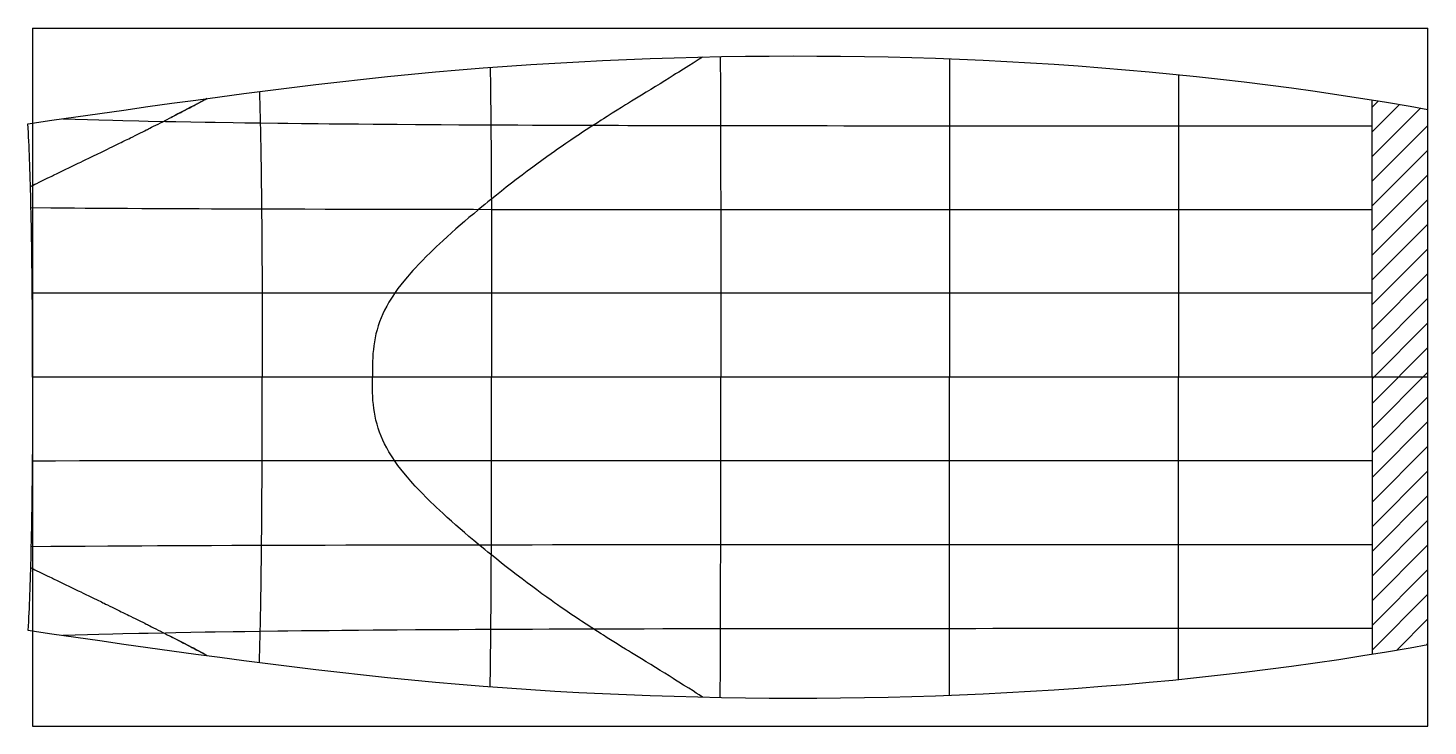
# Model space of a CAD drawing. Extents: x 0 to 10.8, y -3.3 to 3.4.
# Drawn here: x 5.712 to 8.22, y -0.943 to 0.307 of the extents above; entities that cross this region are included whole.
import ezdxf

# ---------------------------------------------------------------- set-up
doc = ezdxf.new("R2010")
doc.units = 0
doc.header["$MEASUREMENT"] = 0
for name, color, linetype in [('buttocks', 7, 'Continuous'), ('stations', 7, 'Continuous'), ('waterlines', 7, 'Continuous'), ('Днище', 7, 'Continuous')]:
    doc.layers.add(name, color=color, linetype=linetype)

msp = doc.modelspace()

# ---------------------------------------------------------------- hatches: boundary and pattern name
at = {"linetype": 'ByBlock'}
h = msp.add_hatch(dxfattribs=at)
h.set_pattern_fill('ANSI31', color=4, scale=0.25, style=0)
h.paths.add_polyline_path([(8.2203, -0.3178), (8.2203, 0.1614), (8.1883, 0.1671), (8.1458, 0.1743), (8.1203, 0.1785), (8.1203, -0.3178), (8.1458, -0.3178), (8.1883, -0.3178)])
h.paths.add_polyline_path([(8.2203, -0.7969), (8.2203, -0.3178), (8.1883, -0.3178), (8.1458, -0.3178), (8.1203, -0.3178), (8.1203, -0.814), (8.1458, -0.8099), (8.1883, -0.8027)])

# ---------------------------------------------------------------- linework, layer by layer
at = {"color": 2, "linetype": 'ByBlock'}
for p, q in [((5.7203, 0.3072), (8.2203, 0.3072)), ((5.7203, 0.3072), (5.7203, -0.9428)), ((8.2203, -0.9428), (8.2203, 0.3072)), ((5.7203, -0.9428), (8.2203, -0.9428))]:
    msp.add_line(p, q, dxfattribs=at)
at = {"color": 4, "linetype": 'ByBlock'}
for q in [(8.1203, 0.1785), (8.1203, -0.814)]:
    msp.add_line((8.1203, -0.3178), q, dxfattribs=at)
at = {"layer": 'buttocks', "color": 135}
for points in [[(5.7747, 0.1448), (5.7967, 0.1441), (5.8188, 0.1434), (5.8389, 0.1429), (5.864, 0.1422), (5.8819, 0.1418), (5.9108, 0.1411), (5.9277, 0.1407), (5.9587, 0.1401), (5.977, 0.1397), (6.0037, 0.1392), (6.0294, 0.1387), (6.0473, 0.1384), (6.0795, 0.1379), (6.1005, 0.1376), (6.128, 0.1373), (6.1596, 0.1368), (6.1776, 0.1366), (6.2023, 0.1364), (6.2322, 0.136), (6.2517, 0.1358), (6.2743, 0.1356), (6.3045, 0.1354), (6.3303, 0.1351), (6.3496, 0.135), (6.3733, 0.1348), (6.4066, 0.1346), (6.4388, 0.1344), (6.4523, 0.1343), (6.4839, 0.1341), (6.5139, 0.1339), (6.5449, 0.1338), (6.5726, 0.1337), (6.5896, 0.1336), (6.6161, 0.1335), (6.6456, 0.1334), (6.6759, 0.1333), (6.7047, 0.1332), (6.7336, 0.1331), (6.7699, 0.133), (6.7867, 0.1329), (6.8158, 0.1329), (6.8493, 0.1328), (6.8772, 0.1327), (6.907, 0.1327), (6.9368, 0.1326), (6.9663, 0.1326), (6.996, 0.1325), (7.0256, 0.1325), (7.0552, 0.1324), (7.0849, 0.1324), (7.1145, 0.1324), (7.1441, 0.1324), (7.1737, 0.1323), (7.2033, 0.1323), (7.2329, 0.1323), (7.2625, 0.1323), (7.2921, 0.1323), (7.3217, 0.1323), (7.3514, 0.1322), (7.381, 0.1322), (7.4102, 0.1322), (7.4408, 0.1322), (7.4611, 0.1322), (7.4819, 0.1322), (7.5152, 0.1322), (7.5445, 0.1322), (7.5731, 0.1322), (7.6042, 0.1322), (7.6336, 0.1322), (7.6529, 0.1322), (7.6752, 0.1322), (7.7036, 0.1322), (7.7349, 0.1322), (7.7636, 0.1322), (7.7844, 0.1322), (7.8053, 0.1322), (7.8333, 0.1322), (7.867, 0.1322), (7.8885, 0.1322), (7.9082, 0.1322), (7.9441, 0.1322), (7.9702, 0.1322), (7.9861, 0.1322), (8.019, 0.1322), (8.0413, 0.1322), (8.0607, 0.1322), (8.0947, 0.1322), (8.1097, 0.1322), (8.1203, 0.1322)], [(5.7175, -0.0143), (5.7533, -0.0146), (5.7952, -0.0149), (5.8143, -0.0151), (5.8551, -0.0153), (5.8903, -0.0156), (5.916, -0.0157), (5.9443, -0.0158), (5.9841, -0.016), (6.0185, -0.0162), (6.041, -0.0163), (6.0772, -0.0164), (6.1155, -0.0166), (6.1486, -0.0167), (6.1719, -0.0167), (6.2082, -0.0168), (6.2444, -0.0169), (6.2818, -0.017), (6.3114, -0.0171), (6.3376, -0.0171), (6.378, -0.0172), (6.4131, -0.0173), (6.4506, -0.0173), (6.4868, -0.0174), (6.5102, -0.0174), (6.5419, -0.0175), (6.5791, -0.0175), (6.6155, -0.0175), (6.652, -0.0176), (6.6886, -0.0176), (6.7251, -0.0176), (6.7616, -0.0177), (6.7979, -0.0177), (6.823, -0.0177), (6.8535, -0.0177), (6.8925, -0.0177), (6.9281, -0.0177), (6.9649, -0.0178), (7.0013, -0.0178), (7.0378, -0.0178), (7.0743, -0.0178), (7.1108, -0.0178), (7.1473, -0.0178), (7.1838, -0.0178), (7.2203, -0.0178), (7.2568, -0.0178), (7.2933, -0.0178), (7.3298, -0.0178), (7.3662, -0.0178), (7.4029, -0.0178), (7.4383, -0.0178), (7.4619, -0.0178), (7.4945, -0.0178), (7.5329, -0.0178), (7.5687, -0.0178), (7.6053, -0.0178), (7.6418, -0.0178), (7.6783, -0.0178), (7.7144, -0.0178), (7.7533, -0.0178), (7.7772, -0.0178), (7.8076, -0.0178), (7.844, -0.0178), (7.8806, -0.0178), (7.9171, -0.0178), (7.9535, -0.0178), (7.9901, -0.0178), (8.0263, -0.0178), (8.0632, -0.0178), (8.1006, -0.0178), (8.1203, -0.0178)], [(8.1203, -0.1678), (8.0947, -0.1678), (8.0508, -0.1678), (8.0159, -0.1678), (7.9805, -0.1678), (7.9379, -0.1678), (7.8964, -0.1678), (7.8545, -0.1678), (7.8127, -0.1678), (7.7709, -0.1678), (7.7291, -0.1678), (7.6871, -0.1678), (7.6461, -0.1678), (7.6015, -0.1678), (7.5754, -0.1678), (7.5362, -0.1678), (7.4943, -0.1678), (7.4525, -0.1678), (7.4107, -0.1678), (7.3689, -0.1678), (7.3271, -0.1678), (7.2853, -0.1678), (7.2434, -0.1678), (7.2016, -0.1678), (7.1598, -0.1678), (7.118, -0.1678), (7.0762, -0.1678), (7.0344, -0.1678), (6.9926, -0.1678), (6.9507, -0.1678), (6.9089, -0.1678), (6.8671, -0.1678), (6.8253, -0.1678), (6.7834, -0.1678), (6.7418, -0.1678), (6.7126, -0.1678), (6.6766, -0.1678), (6.6334, -0.1678), (6.592, -0.1678), (6.55, -0.1678), (6.5082, -0.1678), (6.4662, -0.1678), (6.425, -0.1678), (6.3812, -0.1678), (6.3561, -0.1678), (6.3114, -0.1678), (6.2702, -0.1678), (6.2284, -0.1678), (6.1858, -0.1677), (6.1459, -0.1677), (6.1143, -0.1677), (6.0702, -0.1677), (6.0297, -0.1677), (5.9846, -0.1677), (5.9589, -0.1676), (5.9188, -0.1676), (5.8777, -0.1676), (5.8331, -0.1675), (5.8045, -0.1675), (5.7615, -0.1675), (5.7197, -0.1674)], [(8.1203, -0.4678), (8.0947, -0.4678), (8.0508, -0.4678), (8.0159, -0.4678), (7.9805, -0.4678), (7.9379, -0.4678), (7.8964, -0.4678), (7.8545, -0.4678), (7.8127, -0.4678), (7.7709, -0.4678), (7.7291, -0.4678), (7.6871, -0.4678), (7.6461, -0.4678), (7.6015, -0.4678), (7.5754, -0.4678), (7.5362, -0.4678), (7.4943, -0.4678), (7.4525, -0.4678), (7.4107, -0.4678), (7.3689, -0.4678), (7.3271, -0.4678), (7.2853, -0.4678), (7.2434, -0.4678), (7.2016, -0.4678), (7.1598, -0.4678), (7.118, -0.4678), (7.0762, -0.4678), (7.0344, -0.4678), (6.9926, -0.4678), (6.9507, -0.4678), (6.9089, -0.4678), (6.8671, -0.4678), (6.8253, -0.4678), (6.7834, -0.4678), (6.7418, -0.4678), (6.7126, -0.4678), (6.6766, -0.4678), (6.6334, -0.4678), (6.592, -0.4678), (6.55, -0.4678), (6.5082, -0.4678), (6.4662, -0.4678), (6.425, -0.4678), (6.3812, -0.4678), (6.3561, -0.4678), (6.3114, -0.4678), (6.2702, -0.4679), (6.2284, -0.4679), (6.1858, -0.4679), (6.1459, -0.4679), (6.1143, -0.4679), (6.0702, -0.4679), (6.0297, -0.4679), (5.9846, -0.468), (5.9589, -0.468), (5.9188, -0.468), (5.8777, -0.468), (5.8331, -0.4681), (5.8045, -0.4681), (5.7615, -0.4682), (5.7197, -0.4682)], [(5.7175, -0.6213), (5.7533, -0.621), (5.7952, -0.6207), (5.8143, -0.6205), (5.8551, -0.6203), (5.8903, -0.6201), (5.916, -0.6199), (5.9443, -0.6198), (5.9841, -0.6196), (6.0185, -0.6194), (6.041, -0.6193), (6.0772, -0.6192), (6.1155, -0.6191), (6.1486, -0.619), (6.1719, -0.6189), (6.2082, -0.6188), (6.2444, -0.6187), (6.2818, -0.6186), (6.3114, -0.6185), (6.3376, -0.6185), (6.378, -0.6184), (6.4131, -0.6183), (6.4506, -0.6183), (6.4868, -0.6182), (6.5102, -0.6182), (6.5419, -0.6182), (6.5791, -0.6181), (6.6155, -0.6181), (6.652, -0.618), (6.6886, -0.618), (6.7251, -0.618), (6.7616, -0.618), (6.7979, -0.6179), (6.823, -0.6179), (6.8535, -0.6179), (6.8925, -0.6179), (6.9281, -0.6179), (6.9649, -0.6179), (7.0013, -0.6179), (7.0378, -0.6178), (7.0743, -0.6178), (7.1108, -0.6178), (7.1473, -0.6178), (7.1838, -0.6178), (7.2203, -0.6178), (7.2568, -0.6178), (7.2933, -0.6178), (7.3298, -0.6178), (7.3662, -0.6178), (7.4029, -0.6178), (7.4383, -0.6178), (7.4619, -0.6178), (7.4945, -0.6178), (7.5329, -0.6178), (7.5687, -0.6178), (7.6053, -0.6178), (7.6418, -0.6178), (7.6783, -0.6178), (7.7144, -0.6178), (7.7533, -0.6178), (7.7772, -0.6178), (7.8076, -0.6178), (7.844, -0.6178), (7.8806, -0.6178), (7.9171, -0.6178), (7.9535, -0.6178), (7.9901, -0.6178), (8.0263, -0.6178), (8.0632, -0.6178), (8.1006, -0.6178), (8.1203, -0.6178)], [(5.7747, -0.7804), (5.7967, -0.7797), (5.8188, -0.7791), (5.8389, -0.7785), (5.864, -0.7779), (5.8819, -0.7774), (5.9108, -0.7767), (5.9277, -0.7763), (5.9587, -0.7757), (5.977, -0.7753), (6.0037, -0.7748), (6.0294, -0.7744), (6.0473, -0.7741), (6.0795, -0.7736), (6.1005, -0.7733), (6.128, -0.7729), (6.1596, -0.7725), (6.1776, -0.7723), (6.2023, -0.772), (6.2322, -0.7717), (6.2517, -0.7715), (6.2743, -0.7712), (6.3045, -0.771), (6.3303, -0.7708), (6.3496, -0.7706), (6.3733, -0.7704), (6.4066, -0.7702), (6.4388, -0.77), (6.4523, -0.7699), (6.4839, -0.7697), (6.5139, -0.7696), (6.5449, -0.7694), (6.5726, -0.7693), (6.5896, -0.7692), (6.6161, -0.7691), (6.6456, -0.769), (6.6759, -0.7689), (6.7047, -0.7688), (6.7336, -0.7687), (6.7699, -0.7686), (6.7867, -0.7685), (6.8158, -0.7685), (6.8493, -0.7684), (6.8772, -0.7683), (6.907, -0.7683), (6.9368, -0.7682), (6.9663, -0.7682), (6.996, -0.7681), (7.0256, -0.7681), (7.0552, -0.7681), (7.0849, -0.768), (7.1145, -0.768), (7.1441, -0.768), (7.1737, -0.768), (7.2033, -0.7679), (7.2329, -0.7679), (7.2625, -0.7679), (7.2921, -0.7679), (7.3217, -0.7679), (7.3514, -0.7679), (7.381, -0.7679), (7.4102, -0.7679), (7.4408, -0.7678), (7.4611, -0.7678), (7.4819, -0.7678), (7.5152, -0.7678), (7.5445, -0.7678), (7.5731, -0.7678), (7.6042, -0.7678), (7.6336, -0.7678), (7.6529, -0.7678), (7.6752, -0.7678), (7.7036, -0.7678), (7.7349, -0.7678), (7.7636, -0.7678), (7.7844, -0.7678), (7.8053, -0.7678), (7.8333, -0.7678), (7.867, -0.7678), (7.8885, -0.7678), (7.9082, -0.7678), (7.9441, -0.7678), (7.9702, -0.7678), (7.9861, -0.7678), (8.019, -0.7678), (8.0413, -0.7678), (8.0607, -0.7678), (8.0947, -0.7678), (8.1097, -0.7678), (8.1203, -0.7678)]]:
    msp.add_lwpolyline(points, dxfattribs=at)
at = {"layer": 'stations', "color": 135}
for points in [[(6.9523, 0.2559), (6.9523, 0.2509), (6.9524, 0.2458), (6.9524, 0.2408), (6.9524, 0.2357), (6.9524, 0.2306), (6.9525, 0.2255), (6.9525, 0.2205), (6.9525, 0.2153), (6.9525, 0.2102), (6.9526, 0.2051), (6.9526, 0.1999), (6.9526, 0.1948), (6.9526, 0.1896), (6.9527, 0.1844), (6.9527, 0.1791), (6.9527, 0.1739), (6.9527, 0.1686), (6.9527, 0.1633), (6.9528, 0.1579), (6.9528, 0.1525), (6.9528, 0.1471), (6.9528, 0.1417), (6.9528, 0.1362), (6.9528, 0.1307), (6.9528, 0.1252), (6.9529, 0.1196), (6.9529, 0.114), (6.9529, 0.1084), (6.9529, 0.1027), (6.9529, 0.0969), (6.9529, 0.0912), (6.9529, 0.0854), (6.953, 0.0795), (6.953, 0.0736), (6.953, 0.0677), (6.953, 0.0618), (6.953, 0.0558), (6.953, 0.0498), (6.953, 0.0438), (6.953, 0.0377), (6.953, 0.0316), (6.953, 0.0255), (6.953, 0.0194), (6.9531, 0.0133), (6.9531, 0.0072), (6.9531, 0.001), (6.9531, -0.0052), (6.9531, -0.0113), (6.9531, -0.0175), (6.9531, -0.0237), (6.9531, -0.0299), (6.9531, -0.0361), (6.9531, -0.0423), (6.9531, -0.0485), (6.9531, -0.0547), (6.9531, -0.0609), (6.9531, -0.067), (6.9531, -0.0732), (6.9531, -0.0794), (6.9531, -0.0855), (6.9531, -0.0917), (6.9531, -0.0978), (6.9532, -0.1039), (6.9532, -0.11), (6.9532, -0.1161), (6.9532, -0.1222), (6.9532, -0.1282), (6.9532, -0.1342), (6.9532, -0.1402), (6.9532, -0.1462), (6.9532, -0.1521), (6.9532, -0.158), (6.9532, -0.1639), (6.9532, -0.1698), (6.9532, -0.1757), (6.9532, -0.1815), (6.9532, -0.1873), (6.9532, -0.1931), (6.9532, -0.1989), (6.9532, -0.2047), (6.9532, -0.2104), (6.9532, -0.2162), (6.9532, -0.2219), (6.9532, -0.2276), (6.9532, -0.2333), (6.9532, -0.239), (6.9532, -0.2447), (6.9532, -0.2504), (6.9532, -0.256), (6.9532, -0.2617), (6.9532, -0.2673), (6.9532, -0.2729), (6.9532, -0.2786), (6.9532, -0.2842), (6.9532, -0.2898), (6.9532, -0.2954), (6.9532, -0.301), (6.9532, -0.3066), (6.9532, -0.3122), (6.9532, -0.3178)], [(7.3631, 0.252), (7.3631, 0.247), (7.3632, 0.242), (7.3632, 0.237), (7.3632, 0.232), (7.3632, 0.227), (7.3632, 0.222), (7.3632, 0.2169), (7.3632, 0.2119), (7.3632, 0.2068), (7.3632, 0.2018), (7.3632, 0.1967), (7.3632, 0.1916), (7.3632, 0.1864), (7.3632, 0.1813), (7.3632, 0.1761), (7.3632, 0.1709), (7.3632, 0.1656), (7.3632, 0.1604), (7.3632, 0.1551), (7.3632, 0.1498), (7.3632, 0.1444), (7.3632, 0.139), (7.3632, 0.1336), (7.3633, 0.1282), (7.3633, 0.1227), (7.3633, 0.1171), (7.3633, 0.1116), (7.3633, 0.106), (7.3633, 0.1003), (7.3633, 0.0946), (7.3633, 0.0889), (7.3633, 0.0831), (7.3633, 0.0773), (7.3633, 0.0715), (7.3633, 0.0656), (7.3633, 0.0597), (7.3633, 0.0538), (7.3633, 0.0478), (7.3633, 0.0418), (7.3633, 0.0358), (7.3633, 0.0297), (7.3633, 0.0237), (7.3633, 0.0176), (7.3633, 0.0115), (7.3633, 0.0054), (7.3633, -0.0007), (7.3633, -0.0068), (7.3633, -0.013), (7.3633, -0.0191), (7.3633, -0.0253), (7.3633, -0.0314), (7.3633, -0.0376), (7.3633, -0.0437), (7.3633, -0.0499), (7.3633, -0.0561), (7.3633, -0.0622), (7.3633, -0.0684), (7.3633, -0.0745), (7.3633, -0.0806), (7.3633, -0.0868), (7.3633, -0.0929), (7.3633, -0.099), (7.3633, -0.105), (7.3633, -0.1111), (7.3633, -0.1172), (7.3633, -0.1232), (7.3633, -0.1292), (7.3633, -0.1352), (7.3633, -0.1411), (7.3633, -0.147), (7.3633, -0.153), (7.3633, -0.1588), (7.3633, -0.1647), (7.3633, -0.1706), (7.3633, -0.1764), (7.3633, -0.1822), (7.3633, -0.188), (7.3633, -0.1938), (7.3633, -0.1995), (7.3633, -0.2053), (7.3633, -0.211), (7.3633, -0.2167), (7.3633, -0.2224), (7.3633, -0.2281), (7.3633, -0.2338), (7.3633, -0.2394), (7.3633, -0.2451), (7.3633, -0.2507), (7.3633, -0.2563), (7.3633, -0.262), (7.3633, -0.2676), (7.3633, -0.2732), (7.3633, -0.2788), (7.3633, -0.2844), (7.3633, -0.2899), (7.3633, -0.2955), (7.3633, -0.3011), (7.3633, -0.3067), (7.3633, -0.3123), (7.3633, -0.3178)], [(6.5402, 0.2367), (6.5403, 0.2317), (6.5403, 0.2268), (6.5404, 0.2218), (6.5405, 0.2169), (6.5405, 0.2119), (6.5406, 0.207), (6.5407, 0.202), (6.5407, 0.197), (6.5408, 0.192), (6.5409, 0.187), (6.5409, 0.182), (6.541, 0.177), (6.541, 0.1719), (6.5411, 0.1668), (6.5411, 0.1617), (6.5412, 0.1566), (6.5412, 0.1514), (6.5413, 0.1463), (6.5413, 0.1411), (6.5414, 0.1358), (6.5414, 0.1306), (6.5415, 0.1253), (6.5415, 0.12), (6.5416, 0.1146), (6.5416, 0.1092), (6.5417, 0.1038), (6.5417, 0.0983), (6.5417, 0.0929), (6.5418, 0.0873), (6.5418, 0.0818), (6.5419, 0.0762), (6.5419, 0.0705), (6.5419, 0.0648), (6.542, 0.0591), (6.542, 0.0534), (6.542, 0.0476), (6.5421, 0.0418), (6.5421, 0.0359), (6.5421, 0.0301), (6.5421, 0.0242), (6.5422, 0.0183), (6.5422, 0.0124), (6.5422, 0.0065), (6.5423, 0.0005), (6.5423, -0.0055), (6.5423, -0.0114), (6.5423, -0.0174), (6.5424, -0.0234), (6.5424, -0.0294), (6.5424, -0.0354), (6.5424, -0.0414), (6.5424, -0.0474), (6.5425, -0.0534), (6.5425, -0.0594), (6.5425, -0.0654), (6.5425, -0.0714), (6.5425, -0.0774), (6.5425, -0.0834), (6.5426, -0.0893), (6.5426, -0.0953), (6.5426, -0.1012), (6.5426, -0.1072), (6.5426, -0.1131), (6.5426, -0.119), (6.5426, -0.1248), (6.5426, -0.1307), (6.5427, -0.1365), (6.5427, -0.1423), (6.5427, -0.1481), (6.5427, -0.1538), (6.5427, -0.1595), (6.5427, -0.1652), (6.5427, -0.1709), (6.5427, -0.1765), (6.5427, -0.1822), (6.5427, -0.1878), (6.5427, -0.1934), (6.5427, -0.1989), (6.5427, -0.2045), (6.5427, -0.21), (6.5427, -0.2155), (6.5428, -0.221), (6.5428, -0.2265), (6.5428, -0.2319), (6.5428, -0.2374), (6.5428, -0.2428), (6.5428, -0.2482), (6.5428, -0.2536), (6.5428, -0.259), (6.5428, -0.2644), (6.5428, -0.2697), (6.5428, -0.2751), (6.5428, -0.2805), (6.5428, -0.2858), (6.5428, -0.2912), (6.5428, -0.2965), (6.5428, -0.3018), (6.5428, -0.3072), (6.5428, -0.3125), (6.5428, -0.3178)], [(7.7733, 0.2237), (7.7733, 0.219), (7.7733, 0.2142), (7.7733, 0.2095), (7.7733, 0.2047), (7.7733, 0.2), (7.7733, 0.1952), (7.7733, 0.1904), (7.7733, 0.1856), (7.7733, 0.1808), (7.7733, 0.176), (7.7733, 0.1712), (7.7733, 0.1663), (7.7733, 0.1614), (7.7733, 0.1565), (7.7733, 0.1516), (7.7733, 0.1466), (7.7733, 0.1417), (7.7733, 0.1367), (7.7733, 0.1316), (7.7733, 0.1266), (7.7733, 0.1215), (7.7733, 0.1164), (7.7733, 0.1112), (7.7733, 0.106), (7.7733, 0.1008), (7.7733, 0.0956), (7.7733, 0.0903), (7.7733, 0.0849), (7.7733, 0.0796), (7.7733, 0.0742), (7.7733, 0.0687), (7.7733, 0.0632), (7.7733, 0.0577), (7.7733, 0.0521), (7.7733, 0.0466), (7.7733, 0.0409), (7.7733, 0.0353), (7.7733, 0.0296), (7.7733, 0.0239), (7.7733, 0.0182), (7.7733, 0.0125), (7.7733, 0.0067), (7.7733, 0.0009), (7.7733, -0.0049), (7.7733, -0.0107), (7.7733, -0.0165), (7.7733, -0.0223), (7.7733, -0.0282), (7.7733, -0.034), (7.7733, -0.0399), (7.7733, -0.0457), (7.7733, -0.0516), (7.7733, -0.0574), (7.7733, -0.0633), (7.7733, -0.0691), (7.7733, -0.075), (7.7733, -0.0808), (7.7733, -0.0867), (7.7733, -0.0925), (7.7733, -0.0983), (7.7733, -0.1042), (7.7733, -0.1099), (7.7733, -0.1157), (7.7733, -0.1215), (7.7733, -0.1272), (7.7733, -0.133), (7.7733, -0.1387), (7.7733, -0.1444), (7.7733, -0.15), (7.7733, -0.1557), (7.7733, -0.1613), (7.7733, -0.1669), (7.7733, -0.1724), (7.7733, -0.178), (7.7733, -0.1835), (7.7733, -0.1891), (7.7733, -0.1946), (7.7733, -0.2), (7.7733, -0.2055), (7.7733, -0.211), (7.7733, -0.2164), (7.7733, -0.2218), (7.7733, -0.2272), (7.7733, -0.2326), (7.7733, -0.238), (7.7733, -0.2434), (7.7733, -0.2488), (7.7733, -0.2541), (7.7733, -0.2595), (7.7733, -0.2648), (7.7733, -0.2701), (7.7733, -0.2754), (7.7733, -0.2807), (7.7733, -0.2861), (7.7733, -0.2914), (7.7733, -0.2967), (7.7733, -0.302), (7.7733, -0.3072), (7.7733, -0.3125), (7.7733, -0.3178)], [(6.1267, 0.1934), (6.1268, 0.1888), (6.1269, 0.1842), (6.1271, 0.1796), (6.1272, 0.175), (6.1273, 0.1704), (6.1274, 0.1658), (6.1276, 0.1612), (6.1277, 0.1566), (6.1278, 0.1519), (6.1279, 0.1473), (6.128, 0.1426), (6.1281, 0.1379), (6.1282, 0.1332), (6.1284, 0.1285), (6.1285, 0.1237), (6.1286, 0.119), (6.1287, 0.1142), (6.1288, 0.1094), (6.1289, 0.1045), (6.129, 0.0996), (6.129, 0.0947), (6.1291, 0.0898), (6.1292, 0.0849), (6.1293, 0.0799), (6.1294, 0.0749), (6.1295, 0.0698), (6.1296, 0.0647), (6.1296, 0.0596), (6.1297, 0.0545), (6.1298, 0.0493), (6.1299, 0.0441), (6.1299, 0.0388), (6.13, 0.0335), (6.1301, 0.0282), (6.1301, 0.0228), (6.1302, 0.0174), (6.1303, 0.012), (6.1303, 0.0065), (6.1304, 0.0011), (6.1304, -0.0044), (6.1305, -0.0099), (6.1306, -0.0154), (6.1306, -0.021), (6.1307, -0.0265), (6.1307, -0.0321), (6.1308, -0.0377), (6.1308, -0.0433), (6.1309, -0.0488), (6.1309, -0.0544), (6.131, -0.06), (6.131, -0.0656), (6.131, -0.0712), (6.1311, -0.0768), (6.1311, -0.0824), (6.1312, -0.088), (6.1312, -0.0936), (6.1312, -0.0991), (6.1313, -0.1047), (6.1313, -0.1102), (6.1313, -0.1158), (6.1314, -0.1213), (6.1314, -0.1268), (6.1314, -0.1323), (6.1314, -0.1377), (6.1315, -0.1431), (6.1315, -0.1485), (6.1315, -0.1539), (6.1315, -0.1593), (6.1316, -0.1646), (6.1316, -0.1698), (6.1316, -0.1751), (6.1316, -0.1803), (6.1316, -0.1855), (6.1316, -0.1907), (6.1317, -0.1958), (6.1317, -0.2009), (6.1317, -0.206), (6.1317, -0.211), (6.1317, -0.2161), (6.1317, -0.2211), (6.1317, -0.2261), (6.1317, -0.231), (6.1317, -0.236), (6.1317, -0.2409), (6.1317, -0.2458), (6.1317, -0.2507), (6.1317, -0.2555), (6.1318, -0.2604), (6.1318, -0.2652), (6.1318, -0.2701), (6.1318, -0.2749), (6.1318, -0.2797), (6.1318, -0.2845), (6.1318, -0.2892), (6.1318, -0.294), (6.1318, -0.2988), (6.1318, -0.3036), (6.1318, -0.3083), (6.1318, -0.3131), (6.1318, -0.3178)], [(6.1267, -0.829), (6.1268, -0.8244), (6.1269, -0.8198), (6.1271, -0.8152), (6.1272, -0.8106), (6.1273, -0.806), (6.1274, -0.8014), (6.1276, -0.7968), (6.1277, -0.7922), (6.1278, -0.7875), (6.1279, -0.7829), (6.128, -0.7782), (6.1281, -0.7735), (6.1282, -0.7688), (6.1284, -0.7641), (6.1285, -0.7593), (6.1286, -0.7546), (6.1287, -0.7498), (6.1288, -0.745), (6.1289, -0.7401), (6.129, -0.7353), (6.129, -0.7304), (6.1291, -0.7254), (6.1292, -0.7205), (6.1293, -0.7155), (6.1294, -0.7105), (6.1295, -0.7054), (6.1296, -0.7004), (6.1296, -0.6952), (6.1297, -0.6901), (6.1298, -0.6849), (6.1299, -0.6797), (6.1299, -0.6744), (6.13, -0.6691), (6.1301, -0.6638), (6.1301, -0.6584), (6.1302, -0.653), (6.1303, -0.6476), (6.1303, -0.6422), (6.1304, -0.6367), (6.1304, -0.6312), (6.1305, -0.6257), (6.1306, -0.6202), (6.1306, -0.6146), (6.1307, -0.6091), (6.1307, -0.6035), (6.1308, -0.598), (6.1308, -0.5924), (6.1309, -0.5868), (6.1309, -0.5812), (6.131, -0.5756), (6.131, -0.57), (6.131, -0.5644), (6.1311, -0.5588), (6.1311, -0.5532), (6.1312, -0.5476), (6.1312, -0.5421), (6.1312, -0.5365), (6.1313, -0.5309), (6.1313, -0.5254), (6.1313, -0.5198), (6.1314, -0.5143), (6.1314, -0.5088), (6.1314, -0.5034), (6.1314, -0.4979), (6.1315, -0.4925), (6.1315, -0.4871), (6.1315, -0.4817), (6.1315, -0.4764), (6.1316, -0.4711), (6.1316, -0.4658), (6.1316, -0.4605), (6.1316, -0.4553), (6.1316, -0.4501), (6.1316, -0.445), (6.1317, -0.4398), (6.1317, -0.4347), (6.1317, -0.4296), (6.1317, -0.4246), (6.1317, -0.4196), (6.1317, -0.4145), (6.1317, -0.4096), (6.1317, -0.4046), (6.1317, -0.3997), (6.1317, -0.3947), (6.1317, -0.3898), (6.1317, -0.3849), (6.1317, -0.3801), (6.1318, -0.3752), (6.1318, -0.3704), (6.1318, -0.3656), (6.1318, -0.3608), (6.1318, -0.356), (6.1318, -0.3512), (6.1318, -0.3464), (6.1318, -0.3416), (6.1318, -0.3368), (6.1318, -0.3321), (6.1318, -0.3273), (6.1318, -0.3226), (6.1318, -0.3178)], [(6.5402, -0.8723), (6.5403, -0.8673), (6.5403, -0.8624), (6.5404, -0.8575), (6.5405, -0.8525), (6.5405, -0.8476), (6.5406, -0.8426), (6.5407, -0.8376), (6.5407, -0.8327), (6.5408, -0.8277), (6.5409, -0.8227), (6.5409, -0.8176), (6.541, -0.8126), (6.541, -0.8075), (6.5411, -0.8024), (6.5411, -0.7973), (6.5412, -0.7922), (6.5412, -0.7871), (6.5413, -0.7819), (6.5413, -0.7767), (6.5414, -0.7715), (6.5414, -0.7662), (6.5415, -0.7609), (6.5415, -0.7556), (6.5416, -0.7502), (6.5416, -0.7448), (6.5417, -0.7394), (6.5417, -0.734), (6.5417, -0.7285), (6.5418, -0.7229), (6.5418, -0.7174), (6.5419, -0.7118), (6.5419, -0.7061), (6.5419, -0.7004), (6.542, -0.6947), (6.542, -0.689), (6.542, -0.6832), (6.5421, -0.6774), (6.5421, -0.6716), (6.5421, -0.6657), (6.5421, -0.6598), (6.5422, -0.6539), (6.5422, -0.648), (6.5422, -0.6421), (6.5423, -0.6361), (6.5423, -0.6302), (6.5423, -0.6242), (6.5423, -0.6182), (6.5424, -0.6122), (6.5424, -0.6062), (6.5424, -0.6002), (6.5424, -0.5942), (6.5424, -0.5882), (6.5425, -0.5822), (6.5425, -0.5762), (6.5425, -0.5702), (6.5425, -0.5642), (6.5425, -0.5582), (6.5425, -0.5522), (6.5426, -0.5463), (6.5426, -0.5403), (6.5426, -0.5344), (6.5426, -0.5285), (6.5426, -0.5225), (6.5426, -0.5167), (6.5426, -0.5108), (6.5426, -0.5049), (6.5427, -0.4991), (6.5427, -0.4933), (6.5427, -0.4876), (6.5427, -0.4818), (6.5427, -0.4761), (6.5427, -0.4704), (6.5427, -0.4647), (6.5427, -0.4591), (6.5427, -0.4535), (6.5427, -0.4478), (6.5427, -0.4423), (6.5427, -0.4367), (6.5427, -0.4312), (6.5427, -0.4256), (6.5427, -0.4201), (6.5428, -0.4146), (6.5428, -0.4092), (6.5428, -0.4037), (6.5428, -0.3983), (6.5428, -0.3928), (6.5428, -0.3874), (6.5428, -0.382), (6.5428, -0.3766), (6.5428, -0.3712), (6.5428, -0.3659), (6.5428, -0.3605), (6.5428, -0.3552), (6.5428, -0.3498), (6.5428, -0.3445), (6.5428, -0.3391), (6.5428, -0.3338), (6.5428, -0.3285), (6.5428, -0.3231), (6.5428, -0.3178)], [(6.9523, -0.8916), (6.9523, -0.8865), (6.9524, -0.8815), (6.9524, -0.8764), (6.9524, -0.8713), (6.9524, -0.8663), (6.9525, -0.8612), (6.9525, -0.8561), (6.9525, -0.851), (6.9525, -0.8458), (6.9526, -0.8407), (6.9526, -0.8356), (6.9526, -0.8304), (6.9526, -0.8252), (6.9527, -0.82), (6.9527, -0.8147), (6.9527, -0.8095), (6.9527, -0.8042), (6.9527, -0.7989), (6.9528, -0.7935), (6.9528, -0.7882), (6.9528, -0.7828), (6.9528, -0.7773), (6.9528, -0.7719), (6.9528, -0.7664), (6.9528, -0.7608), (6.9529, -0.7552), (6.9529, -0.7496), (6.9529, -0.744), (6.9529, -0.7383), (6.9529, -0.7326), (6.9529, -0.7268), (6.9529, -0.721), (6.953, -0.7151), (6.953, -0.7093), (6.953, -0.7033), (6.953, -0.6974), (6.953, -0.6914), (6.953, -0.6854), (6.953, -0.6794), (6.953, -0.6733), (6.953, -0.6673), (6.953, -0.6612), (6.953, -0.655), (6.9531, -0.6489), (6.9531, -0.6428), (6.9531, -0.6366), (6.9531, -0.6305), (6.9531, -0.6243), (6.9531, -0.6181), (6.9531, -0.6119), (6.9531, -0.6057), (6.9531, -0.5995), (6.9531, -0.5933), (6.9531, -0.5871), (6.9531, -0.581), (6.9531, -0.5748), (6.9531, -0.5686), (6.9531, -0.5624), (6.9531, -0.5562), (6.9531, -0.5501), (6.9531, -0.5439), (6.9531, -0.5378), (6.9532, -0.5317), (6.9532, -0.5256), (6.9532, -0.5195), (6.9532, -0.5135), (6.9532, -0.5074), (6.9532, -0.5014), (6.9532, -0.4954), (6.9532, -0.4895), (6.9532, -0.4835), (6.9532, -0.4776), (6.9532, -0.4717), (6.9532, -0.4658), (6.9532, -0.46), (6.9532, -0.4541), (6.9532, -0.4483), (6.9532, -0.4425), (6.9532, -0.4367), (6.9532, -0.4309), (6.9532, -0.4252), (6.9532, -0.4194), (6.9532, -0.4137), (6.9532, -0.408), (6.9532, -0.4023), (6.9532, -0.3966), (6.9532, -0.3909), (6.9532, -0.3853), (6.9532, -0.3796), (6.9532, -0.374), (6.9532, -0.3683), (6.9532, -0.3627), (6.9532, -0.3571), (6.9532, -0.3514), (6.9532, -0.3458), (6.9532, -0.3402), (6.9532, -0.3346), (6.9532, -0.329), (6.9532, -0.3234), (6.9532, -0.3178)], [(7.3631, -0.8876), (7.3631, -0.8826), (7.3632, -0.8776), (7.3632, -0.8726), (7.3632, -0.8676), (7.3632, -0.8626), (7.3632, -0.8576), (7.3632, -0.8526), (7.3632, -0.8475), (7.3632, -0.8425), (7.3632, -0.8374), (7.3632, -0.8323), (7.3632, -0.8272), (7.3632, -0.822), (7.3632, -0.8169), (7.3632, -0.8117), (7.3632, -0.8065), (7.3632, -0.8013), (7.3632, -0.796), (7.3632, -0.7907), (7.3632, -0.7854), (7.3632, -0.78), (7.3632, -0.7747), (7.3632, -0.7692), (7.3633, -0.7638), (7.3633, -0.7583), (7.3633, -0.7528), (7.3633, -0.7472), (7.3633, -0.7416), (7.3633, -0.7359), (7.3633, -0.7302), (7.3633, -0.7245), (7.3633, -0.7188), (7.3633, -0.7129), (7.3633, -0.7071), (7.3633, -0.7012), (7.3633, -0.6953), (7.3633, -0.6894), (7.3633, -0.6834), (7.3633, -0.6774), (7.3633, -0.6714), (7.3633, -0.6654), (7.3633, -0.6593), (7.3633, -0.6532), (7.3633, -0.6471), (7.3633, -0.641), (7.3633, -0.6349), (7.3633, -0.6288), (7.3633, -0.6227), (7.3633, -0.6165), (7.3633, -0.6104), (7.3633, -0.6042), (7.3633, -0.598), (7.3633, -0.5919), (7.3633, -0.5857), (7.3633, -0.5796), (7.3633, -0.5734), (7.3633, -0.5673), (7.3633, -0.5611), (7.3633, -0.555), (7.3633, -0.5489), (7.3633, -0.5428), (7.3633, -0.5367), (7.3633, -0.5306), (7.3633, -0.5245), (7.3633, -0.5185), (7.3633, -0.5124), (7.3633, -0.5064), (7.3633, -0.5005), (7.3633, -0.4945), (7.3633, -0.4886), (7.3633, -0.4827), (7.3633, -0.4768), (7.3633, -0.4709), (7.3633, -0.4651), (7.3633, -0.4592), (7.3633, -0.4534), (7.3633, -0.4476), (7.3633, -0.4419), (7.3633, -0.4361), (7.3633, -0.4304), (7.3633, -0.4246), (7.3633, -0.4189), (7.3633, -0.4132), (7.3633, -0.4075), (7.3633, -0.4019), (7.3633, -0.3962), (7.3633, -0.3906), (7.3633, -0.3849), (7.3633, -0.3793), (7.3633, -0.3737), (7.3633, -0.3681), (7.3633, -0.3625), (7.3633, -0.3569), (7.3633, -0.3513), (7.3633, -0.3457), (7.3633, -0.3401), (7.3633, -0.3345), (7.3633, -0.3289), (7.3633, -0.3234), (7.3633, -0.3178)], [(7.7733, -0.8593), (7.7733, -0.8546), (7.7733, -0.8498), (7.7733, -0.8451), (7.7733, -0.8403), (7.7733, -0.8356), (7.7733, -0.8308), (7.7733, -0.826), (7.7733, -0.8212), (7.7733, -0.8164), (7.7733, -0.8116), (7.7733, -0.8068), (7.7733, -0.8019), (7.7733, -0.797), (7.7733, -0.7921), (7.7733, -0.7872), (7.7733, -0.7823), (7.7733, -0.7773), (7.7733, -0.7723), (7.7733, -0.7673), (7.7733, -0.7622), (7.7733, -0.7571), (7.7733, -0.752), (7.7733, -0.7468), (7.7733, -0.7417), (7.7733, -0.7364), (7.7733, -0.7312), (7.7733, -0.7259), (7.7733, -0.7206), (7.7733, -0.7152), (7.7733, -0.7098), (7.7733, -0.7043), (7.7733, -0.6989), (7.7733, -0.6933), (7.7733, -0.6878), (7.7733, -0.6822), (7.7733, -0.6766), (7.7733, -0.6709), (7.7733, -0.6652), (7.7733, -0.6595), (7.7733, -0.6538), (7.7733, -0.6481), (7.7733, -0.6423), (7.7733, -0.6365), (7.7733, -0.6307), (7.7733, -0.6249), (7.7733, -0.6191), (7.7733, -0.6133), (7.7733, -0.6075), (7.7733, -0.6016), (7.7733, -0.5958), (7.7733, -0.5899), (7.7733, -0.584), (7.7733, -0.5782), (7.7733, -0.5723), (7.7733, -0.5665), (7.7733, -0.5606), (7.7733, -0.5548), (7.7733, -0.5489), (7.7733, -0.5431), (7.7733, -0.5373), (7.7733, -0.5315), (7.7733, -0.5257), (7.7733, -0.5199), (7.7733, -0.5141), (7.7733, -0.5084), (7.7733, -0.5027), (7.7733, -0.4969), (7.7733, -0.4913), (7.7733, -0.4856), (7.7733, -0.48), (7.7733, -0.4744), (7.7733, -0.4688), (7.7733, -0.4632), (7.7733, -0.4576), (7.7733, -0.4521), (7.7733, -0.4466), (7.7733, -0.4411), (7.7733, -0.4356), (7.7733, -0.4301), (7.7733, -0.4247), (7.7733, -0.4192), (7.7733, -0.4138), (7.7733, -0.4084), (7.7733, -0.403), (7.7733, -0.3976), (7.7733, -0.3922), (7.7733, -0.3869), (7.7733, -0.3815), (7.7733, -0.3762), (7.7733, -0.3708), (7.7733, -0.3655), (7.7733, -0.3602), (7.7733, -0.3549), (7.7733, -0.3496), (7.7733, -0.3443), (7.7733, -0.339), (7.7733, -0.3337), (7.7733, -0.3284), (7.7733, -0.3231), (7.7733, -0.3178)]]:
    msp.add_lwpolyline(points, dxfattribs=at)
at = {"layer": 'waterlines', "color": 135}
for points in [[(6.9206, 0.2553), (6.9145, 0.2515), (6.9093, 0.2481), (6.9036, 0.2444), (6.8959, 0.2394), (6.8868, 0.2338), (6.8782, 0.2284), (6.8724, 0.2249), (6.8678, 0.222), (6.8608, 0.2176), (6.8528, 0.2126), (6.8445, 0.2075), (6.8361, 0.2024), (6.8277, 0.1973), (6.8195, 0.1923), (6.8112, 0.1871), (6.8022, 0.1815), (6.7936, 0.1763), (6.7877, 0.1727), (6.7824, 0.1694), (6.7756, 0.1651), (6.7676, 0.1601), (6.7589, 0.1546), (6.75, 0.149), (6.7429, 0.1446), (6.7389, 0.142), (6.7322, 0.1377), (6.7225, 0.1314), (6.7121, 0.1246), (6.7039, 0.1193), (6.7001, 0.1168), (6.6941, 0.1127), (6.6849, 0.1066), (6.6756, 0.1002), (6.6674, 0.0947), (6.661, 0.0902), (6.6554, 0.0863), (6.6493, 0.082), (6.6417, 0.0765), (6.6329, 0.0702), (6.6238, 0.0636), (6.6163, 0.0581), (6.6122, 0.0551), (6.6065, 0.0508), (6.5974, 0.0438), (6.587, 0.0359), (6.5781, 0.0291), (6.5734, 0.0255), (6.5689, 0.022), (6.5606, 0.0153), (6.5514, 0.008), (6.543, 0.0014), (6.5361, -0.0042), (6.5304, -0.0088), (6.5251, -0.0132), (6.5187, -0.0186), (6.5106, -0.0253), (6.5022, -0.0324), (6.4941, -0.0392), (6.4864, -0.0459), (6.4787, -0.0526), (6.471, -0.0595), (6.4633, -0.0665), (6.4558, -0.0733), (6.4491, -0.0794), (6.444, -0.0842), (6.4398, -0.0882), (6.4333, -0.0945), (6.4257, -0.102), (6.4187, -0.1091), (6.4121, -0.1159), (6.4058, -0.1226), (6.4014, -0.1273), (6.3979, -0.1312), (6.3918, -0.1383), (6.3854, -0.146), (6.38, -0.1529), (6.375, -0.1595), (6.3699, -0.1666), (6.3645, -0.1746), (6.3609, -0.1802), (6.3587, -0.1839), (6.3548, -0.1908), (6.3511, -0.198), (6.3478, -0.2049), (6.3448, -0.212), (6.342, -0.2191), (6.3396, -0.2262), (6.3374, -0.2333), (6.3356, -0.2404), (6.334, -0.2475), (6.3327, -0.2546), (6.3317, -0.2617), (6.3309, -0.2687), (6.3302, -0.2758), (6.3298, -0.2828), (6.3295, -0.2898), (6.3293, -0.2968), (6.3292, -0.3038), (6.3292, -0.3108), (6.3292, -0.3178)], [(5.7166, 0.0236), (5.7188, 0.0247), (5.7212, 0.0258), (5.7241, 0.0273), (5.7277, 0.029), (5.7321, 0.0312), (5.7369, 0.0335), (5.7418, 0.0359), (5.7464, 0.0381), (5.7504, 0.04), (5.7535, 0.0415), (5.7558, 0.0426), (5.7578, 0.0435), (5.7602, 0.0447), (5.7631, 0.0461), (5.7666, 0.0478), (5.7706, 0.0497), (5.775, 0.0519), (5.78, 0.0543), (5.7852, 0.0568), (5.7903, 0.0593), (5.7949, 0.0615), (5.7987, 0.0633), (5.8011, 0.0645), (5.8022, 0.065), (5.8036, 0.0657), (5.8066, 0.0671), (5.8107, 0.0691), (5.8157, 0.0715), (5.8209, 0.074), (5.826, 0.0765), (5.8307, 0.0788), (5.8347, 0.0807), (5.8382, 0.0824), (5.8412, 0.0839), (5.8438, 0.0851), (5.8461, 0.0862), (5.8484, 0.0874), (5.8511, 0.0887), (5.8545, 0.0904), (5.8586, 0.0924), (5.8631, 0.0946), (5.8678, 0.0968), (5.8722, 0.099), (5.8761, 0.1009), (5.8793, 0.1025), (5.882, 0.1038), (5.8845, 0.105), (5.8869, 0.1062), (5.8896, 0.1076), (5.8926, 0.109), (5.896, 0.1107), (5.8999, 0.1126), (5.9043, 0.1148), (5.9089, 0.1171), (5.9135, 0.1194), (5.9178, 0.1215), (5.9214, 0.1233), (5.9241, 0.1247), (5.926, 0.1256), (5.9279, 0.1266), (5.9303, 0.1278), (5.9335, 0.1294), (5.9372, 0.1312), (5.9412, 0.1332), (5.9453, 0.1353), (5.9495, 0.1374), (5.9536, 0.1395), (5.9577, 0.1416), (5.9617, 0.1436), (5.9657, 0.1457), (5.9697, 0.1478), (5.9738, 0.1498), (5.9778, 0.1519), (5.9818, 0.154), (5.9858, 0.1561), (5.9898, 0.1581), (5.9938, 0.1602), (5.9978, 0.1623), (6.0018, 0.1644), (6.0058, 0.1665), (6.0097, 0.1686), (6.0137, 0.1707), (6.0176, 0.1728), (6.0215, 0.1749), (6.0254, 0.177), (6.0294, 0.1791), (6.0327, 0.1809), (6.0291, 0.1789), (6.0254, 0.1769), (6.0216, 0.1749), (6.0176, 0.1727), (6.0132, 0.1704), (6.0085, 0.168), (6.0034, 0.1653), (5.998, 0.1625), (5.9924, 0.1595), (5.9866, 0.1565), (5.9806, 0.1534), (5.9745, 0.1502), (5.9683, 0.147)], [(6.9206, -0.8909), (6.9145, -0.8871), (6.9093, -0.8837), (6.9036, -0.88), (6.8959, -0.875), (6.8868, -0.8694), (6.8782, -0.864), (6.8724, -0.8605), (6.8678, -0.8576), (6.8608, -0.8532), (6.8528, -0.8482), (6.8445, -0.8431), (6.8361, -0.838), (6.8277, -0.8329), (6.8195, -0.8279), (6.8112, -0.8227), (6.8022, -0.8171), (6.7936, -0.8119), (6.7877, -0.8083), (6.7824, -0.805), (6.7756, -0.8007), (6.7676, -0.7957), (6.7589, -0.7902), (6.75, -0.7847), (6.7429, -0.7802), (6.7389, -0.7776), (6.7322, -0.7733), (6.7225, -0.767), (6.7121, -0.7603), (6.7039, -0.755), (6.7001, -0.7525), (6.6941, -0.7484), (6.6849, -0.7422), (6.6756, -0.7359), (6.6674, -0.7303), (6.661, -0.7258), (6.6554, -0.7219), (6.6493, -0.7176), (6.6417, -0.7122), (6.6329, -0.7058), (6.6238, -0.6992), (6.6163, -0.6937), (6.6122, -0.6907), (6.6065, -0.6864), (6.5974, -0.6794), (6.587, -0.6715), (6.5781, -0.6647), (6.5734, -0.6612), (6.5689, -0.6576), (6.5606, -0.651), (6.5514, -0.6436), (6.543, -0.637), (6.5361, -0.6314), (6.5304, -0.6268), (6.5251, -0.6224), (6.5187, -0.617), (6.5106, -0.6103), (6.5022, -0.6032), (6.4941, -0.5964), (6.4864, -0.5898), (6.4787, -0.583), (6.471, -0.5761), (6.4633, -0.5691), (6.4558, -0.5624), (6.4491, -0.5562), (6.444, -0.5514), (6.4398, -0.5474), (6.4333, -0.5411), (6.4257, -0.5336), (6.4187, -0.5266), (6.4121, -0.5198), (6.4058, -0.513), (6.4014, -0.5083), (6.3979, -0.5044), (6.3918, -0.4973), (6.3854, -0.4896), (6.38, -0.4827), (6.375, -0.4761), (6.3699, -0.469), (6.3645, -0.461), (6.3609, -0.4554), (6.3587, -0.4517), (6.3548, -0.4448), (6.3511, -0.4377), (6.3478, -0.4307), (6.3448, -0.4236), (6.342, -0.4165), (6.3396, -0.4094), (6.3374, -0.4023), (6.3356, -0.3952), (6.334, -0.3881), (6.3327, -0.381), (6.3317, -0.374), (6.3309, -0.3669), (6.3302, -0.3599), (6.3298, -0.3528), (6.3295, -0.3458), (6.3293, -0.3388), (6.3292, -0.3318), (6.3292, -0.3248), (6.3292, -0.3178)], [(5.7166, -0.6592), (5.7188, -0.6603), (5.7212, -0.6615), (5.7241, -0.6629), (5.7277, -0.6647), (5.7321, -0.6668), (5.7369, -0.6691), (5.7418, -0.6715), (5.7464, -0.6737), (5.7504, -0.6756), (5.7535, -0.6771), (5.7558, -0.6782), (5.7578, -0.6792), (5.7602, -0.6803), (5.7631, -0.6817), (5.7666, -0.6834), (5.7706, -0.6853), (5.775, -0.6875), (5.78, -0.6899), (5.7852, -0.6924), (5.7903, -0.6949), (5.7949, -0.6971), (5.7987, -0.6989), (5.8011, -0.7001), (5.8022, -0.7006), (5.8036, -0.7013), (5.8066, -0.7027), (5.8107, -0.7048), (5.8157, -0.7071), (5.8209, -0.7097), (5.826, -0.7122), (5.8307, -0.7144), (5.8347, -0.7164), (5.8382, -0.718), (5.8412, -0.7195), (5.8438, -0.7207), (5.8461, -0.7219), (5.8484, -0.723), (5.8511, -0.7243), (5.8545, -0.726), (5.8586, -0.728), (5.8631, -0.7302), (5.8678, -0.7325), (5.8722, -0.7346), (5.8761, -0.7365), (5.8793, -0.7381), (5.882, -0.7394), (5.8845, -0.7406), (5.8869, -0.7418), (5.8896, -0.7432), (5.8926, -0.7447), (5.896, -0.7463), (5.8999, -0.7483), (5.9043, -0.7504), (5.9089, -0.7527), (5.9135, -0.755), (5.9178, -0.7571), (5.9214, -0.7589), (5.9241, -0.7603), (5.926, -0.7612), (5.9279, -0.7622), (5.9303, -0.7634), (5.9335, -0.765), (5.9372, -0.7668), (5.9412, -0.7689), (5.9453, -0.771), (5.9495, -0.7731), (5.9536, -0.7751), (5.9577, -0.7772), (5.9617, -0.7793), (5.9657, -0.7813), (5.9697, -0.7834), (5.9738, -0.7855), (5.9778, -0.7875), (5.9818, -0.7896), (5.9858, -0.7917), (5.9898, -0.7938), (5.9938, -0.7959), (5.9978, -0.7979), (6.0018, -0.8), (6.0058, -0.8021), (6.0097, -0.8042), (6.0137, -0.8063), (6.0176, -0.8084), (6.0215, -0.8105), (6.0254, -0.8126), (6.0294, -0.8147), (6.0327, -0.8165), (6.0291, -0.8145), (6.0254, -0.8126), (6.0216, -0.8105), (6.0176, -0.8084), (6.0132, -0.8061), (6.0085, -0.8036), (6.0034, -0.8009), (5.998, -0.7981), (5.9924, -0.7952), (5.9866, -0.7921), (5.9806, -0.789), (5.9745, -0.7858), (5.9683, -0.7827)]]:
    msp.add_lwpolyline(points, dxfattribs=at)
at = {"layer": 'Днище', "color": 134}
for points in [[(8.2203, -0.3178), (8.1883, -0.3178), (8.1458, -0.3178), (8.1033, -0.3178), (8.0608, -0.3178), (8.0183, -0.3178), (7.9758, -0.3178), (7.9333, -0.3178), (7.8908, -0.3178), (7.8483, -0.3178), (7.8058, -0.3178), (7.7633, -0.3178), (7.7208, -0.3178), (7.6783, -0.3178), (7.6358, -0.3178), (7.5933, -0.3178), (7.5508, -0.3178), (7.5083, -0.3178), (7.4658, -0.3178), (7.4233, -0.3178), (7.3808, -0.3178), (7.3383, -0.3178), (7.2958, -0.3178), (7.2533, -0.3178), (7.2108, -0.3178), (7.1683, -0.3178), (7.1258, -0.3178), (7.0832, -0.3178), (7.0407, -0.3178), (6.9982, -0.3178), (6.9557, -0.3178), (6.9132, -0.3178), (6.8706, -0.3178), (6.8281, -0.3178), (6.7856, -0.3178), (6.743, -0.3178), (6.7005, -0.3178), (6.6579, -0.3178), (6.6154, -0.3178), (6.5728, -0.3178), (6.5302, -0.3178), (6.4877, -0.3178), (6.4451, -0.3178), (6.4025, -0.3178), (6.3599, -0.3178), (6.3173, -0.3178), (6.2747, -0.3178), (6.2321, -0.3178), (6.1894, -0.3178), (6.1468, -0.3178), (6.1042, -0.3178), (6.0615, -0.3178), (6.0189, -0.3178), (5.9762, -0.3178), (5.9336, -0.3178), (5.8909, -0.3178), (5.8483, -0.3178), (5.8056, -0.3178), (5.7629, -0.3178), (5.7203, -0.3178), (5.7203, -0.3105), (5.7203, -0.3031), (5.7203, -0.2956), (5.7203, -0.2881), (5.7203, -0.2805), (5.7202, -0.2728), (5.7202, -0.265), (5.7202, -0.257), (5.7202, -0.2488), (5.7202, -0.2404), (5.7201, -0.2318), (5.7201, -0.2229), (5.7201, -0.2138), (5.72, -0.2043), (5.72, -0.1946), (5.7199, -0.1845), (5.7198, -0.174), (5.7197, -0.1632), (5.7196, -0.1521), (5.7195, -0.1408), (5.7194, -0.1292), (5.7192, -0.1176), (5.7191, -0.1058), (5.7189, -0.094), (5.7188, -0.0822), (5.7186, -0.0704), (5.7184, -0.0587), (5.7182, -0.0471), (5.718, -0.0356), (5.7178, -0.0244), (5.7175, -0.0135), (5.7173, -0.0028), (5.717, 0.0075), (5.7168, 0.0174), (5.7165, 0.0271), (5.7162, 0.0365), (5.7159, 0.0457), (5.7156, 0.0546), (5.7153, 0.0633), (5.715, 0.0718), (5.7147, 0.0802), (5.7143, 0.0884), (5.714, 0.0965), (5.7136, 0.1045), (5.7133, 0.1124), (5.7129, 0.1202), (5.7125, 0.128), (5.7121, 0.1358), (5.7551, 0.142), (5.7981, 0.1481), (5.8411, 0.1542), (5.8841, 0.1603), (5.9271, 0.1664), (5.9701, 0.1724), (6.013, 0.1783), (6.056, 0.1841), (6.0989, 0.1898), (6.1418, 0.1953), (6.1848, 0.2007), (6.2277, 0.2059), (6.2706, 0.2109), (6.3134, 0.2157), (6.3563, 0.2202), (6.3992, 0.2245), (6.442, 0.2285), (6.4848, 0.2323), (6.5276, 0.2357), (6.5704, 0.2389), (6.6132, 0.2418), (6.6559, 0.2445), (6.6987, 0.2469), (6.7414, 0.2491), (6.7841, 0.251), (6.8268, 0.2526), (6.8695, 0.254), (6.9122, 0.2551), (6.9548, 0.256), (6.9975, 0.2566), (7.0401, 0.257), (7.0827, 0.2572), (7.1253, 0.2571), (7.1679, 0.2568), (7.2105, 0.2562), (7.253, 0.2554), (7.2956, 0.2543), (7.3381, 0.253), (7.3807, 0.2514), (7.4232, 0.2495), (7.4657, 0.2474), (7.5082, 0.245), (7.5508, 0.2423), (7.5933, 0.2393), (7.6358, 0.2361), (7.6783, 0.2326), (7.7208, 0.2288), (7.7633, 0.2247), (7.8058, 0.2204), (7.8483, 0.2157), (7.8908, 0.2107), (7.9333, 0.2055), (7.9758, 0.1999), (8.0183, 0.194), (8.0608, 0.1877), (8.1033, 0.1812), (8.1458, 0.1743), (8.1883, 0.1671), (8.2203, 0.1614)], [(8.2203, -0.3178), (8.1883, -0.3178), (8.1458, -0.3178), (8.1033, -0.3178), (8.0608, -0.3178), (8.0183, -0.3178), (7.9758, -0.3178), (7.9333, -0.3178), (7.8908, -0.3178), (7.8483, -0.3178), (7.8058, -0.3178), (7.7633, -0.3178), (7.7208, -0.3178), (7.6783, -0.3178), (7.6358, -0.3178), (7.5933, -0.3178), (7.5508, -0.3178), (7.5083, -0.3178), (7.4658, -0.3178), (7.4233, -0.3178), (7.3808, -0.3178), (7.3383, -0.3178), (7.2958, -0.3178), (7.2533, -0.3178), (7.2108, -0.3178), (7.1683, -0.3178), (7.1258, -0.3178), (7.0832, -0.3178), (7.0407, -0.3178), (6.9982, -0.3178), (6.9557, -0.3178), (6.9132, -0.3178), (6.8706, -0.3178), (6.8281, -0.3178), (6.7856, -0.3178), (6.743, -0.3178), (6.7005, -0.3178), (6.6579, -0.3178), (6.6154, -0.3178), (6.5728, -0.3178), (6.5302, -0.3178), (6.4877, -0.3178), (6.4451, -0.3178), (6.4025, -0.3178), (6.3599, -0.3178), (6.3173, -0.3178), (6.2747, -0.3178), (6.2321, -0.3178), (6.1894, -0.3178), (6.1468, -0.3178), (6.1042, -0.3178), (6.0615, -0.3178), (6.0189, -0.3178), (5.9762, -0.3178), (5.9336, -0.3178), (5.8909, -0.3178), (5.8483, -0.3178), (5.8056, -0.3178), (5.7629, -0.3178), (5.7203, -0.3178), (5.7203, -0.3252), (5.7203, -0.3326), (5.7203, -0.34), (5.7203, -0.3475), (5.7203, -0.3551), (5.7202, -0.3628), (5.7202, -0.3707), (5.7202, -0.3787), (5.7202, -0.3869), (5.7202, -0.3952), (5.7201, -0.4039), (5.7201, -0.4127), (5.7201, -0.4219), (5.72, -0.4313), (5.72, -0.4411), (5.7199, -0.4512), (5.7198, -0.4616), (5.7197, -0.4725), (5.7196, -0.4835), (5.7195, -0.4949), (5.7194, -0.5064), (5.7192, -0.518), (5.7191, -0.5298), (5.7189, -0.5416), (5.7188, -0.5535), (5.7186, -0.5653), (5.7184, -0.577), (5.7182, -0.5886), (5.718, -0.6), (5.7178, -0.6112), (5.7175, -0.6221), (5.7173, -0.6328), (5.717, -0.6431), (5.7168, -0.6531), (5.7165, -0.6627), (5.7162, -0.6721), (5.7159, -0.6813), (5.7156, -0.6902), (5.7153, -0.6989), (5.715, -0.7074), (5.7147, -0.7158), (5.7143, -0.724), (5.714, -0.7321), (5.7136, -0.7401), (5.7133, -0.748), (5.7129, -0.7558), (5.7125, -0.7637), (5.7121, -0.7714), (5.7551, -0.7776), (5.7981, -0.7837), (5.8411, -0.7899), (5.8841, -0.796), (5.9271, -0.802), (5.9701, -0.808), (6.013, -0.8139), (6.056, -0.8197), (6.0989, -0.8254), (6.1418, -0.831), (6.1848, -0.8363), (6.2277, -0.8415), (6.2706, -0.8465), (6.3134, -0.8513), (6.3563, -0.8559), (6.3992, -0.8601), (6.442, -0.8641), (6.4848, -0.8679), (6.5276, -0.8713), (6.5704, -0.8745), (6.6132, -0.8775), (6.6559, -0.8801), (6.6987, -0.8825), (6.7414, -0.8847), (6.7841, -0.8866), (6.8268, -0.8882), (6.8695, -0.8896), (6.9122, -0.8907), (6.9548, -0.8916), (6.9975, -0.8923), (7.0401, -0.8927), (7.0827, -0.8928), (7.1253, -0.8927), (7.1679, -0.8924), (7.2105, -0.8918), (7.253, -0.891), (7.2956, -0.8899), (7.3381, -0.8886), (7.3807, -0.887), (7.4232, -0.8851), (7.4657, -0.883), (7.5082, -0.8806), (7.5508, -0.8779), (7.5933, -0.875), (7.6358, -0.8717), (7.6783, -0.8682), (7.7208, -0.8644), (7.7633, -0.8604), (7.8058, -0.856), (7.8483, -0.8513), (7.8908, -0.8464), (7.9333, -0.8411), (7.9758, -0.8355), (8.0183, -0.8296), (8.0608, -0.8234), (8.1033, -0.8168), (8.1458, -0.8099), (8.1883, -0.8027), (8.2203, -0.7969)]]:
    msp.add_lwpolyline(points, dxfattribs=at)

doc.saveas('drawing.dxf')
